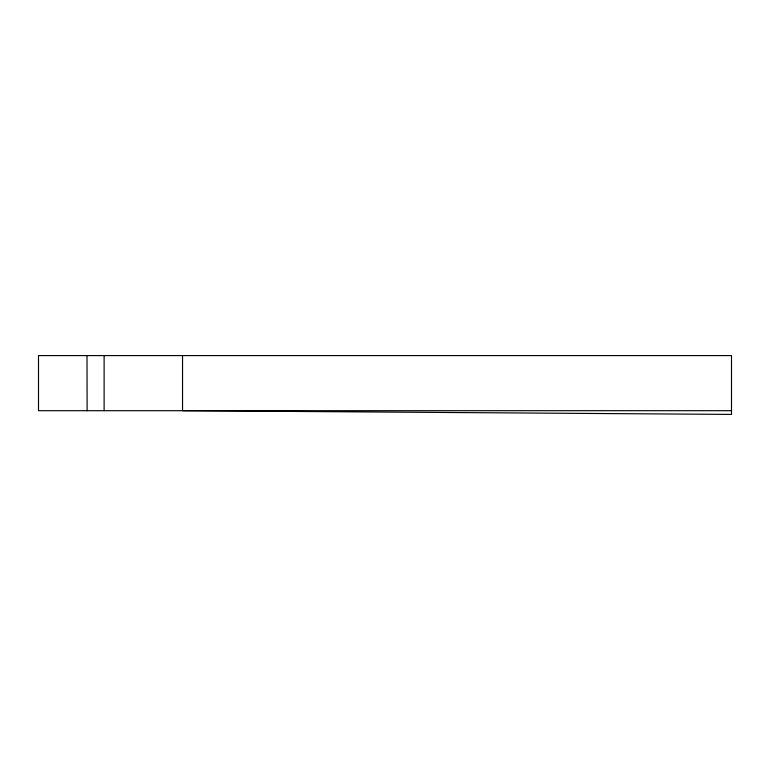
<?xml version="1.0" encoding="UTF-8"?>
<svg xmlns="http://www.w3.org/2000/svg" width="770" height="770" viewBox="0 0 770 770"><rect width="100%" height="100%" fill="white"/><g stroke="black" fill="none" stroke-linecap="round" stroke-linejoin="round"><path stroke-width="1.16" d="M731.5 410.699L38.5 410.699L38.5 355.586L731.5 355.586L731.5 414.414L182.538 410.699L182.538 355.586M87.01 355.586L87.116 410.699M104.114 355.586L104.114 410.699"/></g></svg>
